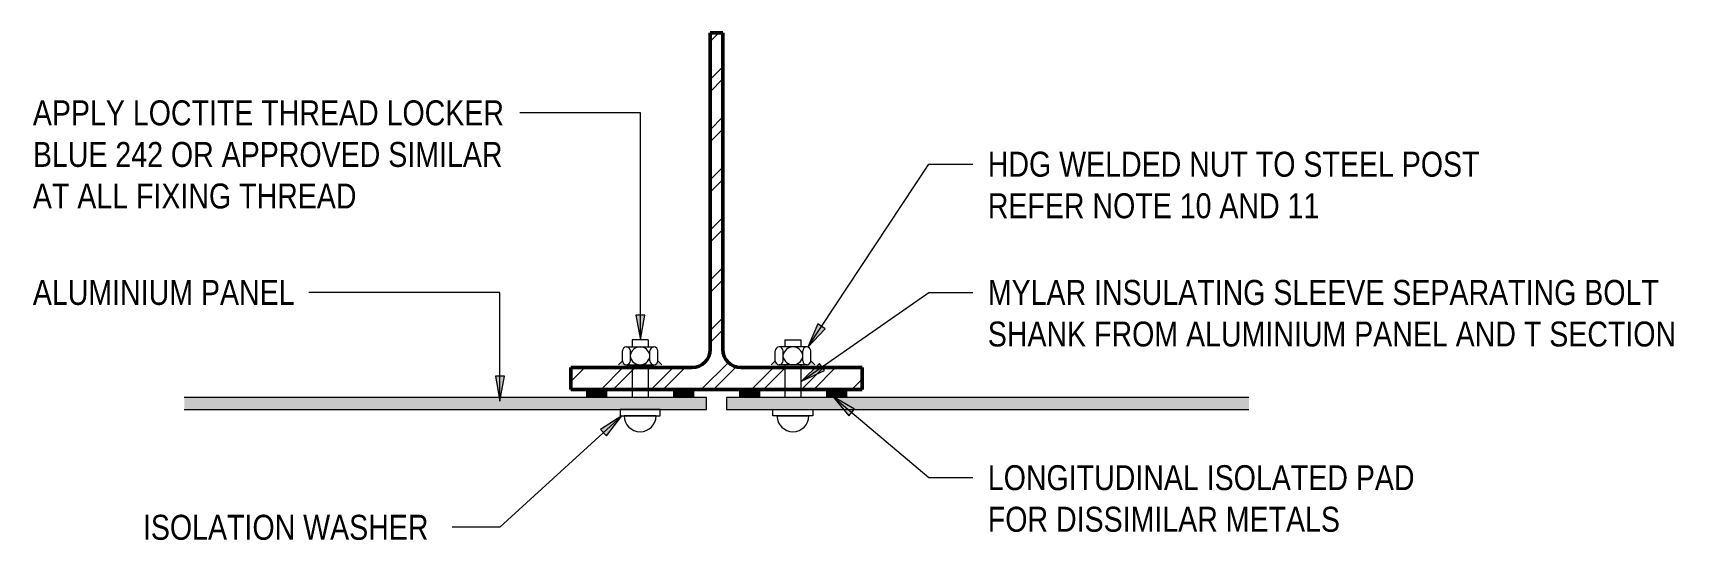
# Model space of a CAD drawing. Header units: metres. Extents: x 2.5 to 15.5, y -5.5 to 5.4.
# Drawn here: x 2.769 to 3.593, y 3.209 to 3.463 of the extents above; entities that cross this region are included whole.
import ezdxf

# ---------------------------------------------------------------- set-up
doc = ezdxf.new("R2010")
doc.units = ezdxf.units.M
for name, color, linetype, lineweight in [('A-DETL', 7, 'Continuous', 13), ('A-DETL-GENF', 7, 'Continuous', 9), ('G-ANNO-TEXT', 7, 'Continuous', 9)]:
    doc.layers.add(name, color=color, linetype=linetype, lineweight=lineweight)
doc.styles.add('Arial Narrow_2', font='ARIALN.TTF', dxfattribs={"height": 0.0125})

msp = doc.modelspace()

# ---------------------------------------------------------------- hatches: boundary and pattern name
at = {"layer": 'A-DETL-GENF'}
h = msp.add_hatch(dxfattribs=at)
h.set_pattern_fill('FP_1', color=256, style=0, pattern_type=2)
h.set_pattern_definition([(45, (-7.32098, 0), (-0.012572359, 0.012572359), []), (45, (-7.32098, 0.01905), (-0.012572359, 0.012572359), [])])
h.paths.add_polyline_path([(3.1849326, 3.2841674), (3.1849326, 3.2951674), (3.1241326, 3.2951674), (3.1218032, 3.295474), (3.1196326, 3.2963731), (3.1177686, 3.2978034), (3.1163384, 3.2996674), (3.1154393, 3.301838), (3.1151326, 3.3041674), (3.1151326, 3.4628825), (3.1087326, 3.4628825), (3.1087326, 3.3041674), (3.1084259, 3.301838), (3.1075268, 3.2996674), (3.1060966, 3.2978034), (3.1042326, 3.2963731), (3.102062, 3.295474), (3.0997326, 3.2951674), (3.0389326, 3.2951674), (3.0389326, 3.2841674)])
h = msp.add_hatch(color=256, dxfattribs=at)
h.paths.add_polyline_path([(3.0667129, 3.2965736), (3.0661953, 3.2966418), (3.0657129, 3.2968416), (3.0652987, 3.2971594), (3.0649808, 3.2975736), (3.064781, 3.298056), (3.0647129, 3.2985736), (3.0627129, 3.2965736)])
h.paths.add_polyline_path([(3.0845171, 3.2965736), (3.0825171, 3.2985736), (3.082449, 3.298056), (3.0822492, 3.2975736), (3.0819313, 3.2971594), (3.0815171, 3.2968416), (3.0810348, 3.2966418), (3.0805171, 3.2965736)])
h = msp.add_hatch(color=256, dxfattribs=at)
h.paths.add_polyline_path([(3.1433481, 3.2965736), (3.1428304, 3.2966418), (3.1423481, 3.2968416), (3.1419339, 3.2971594), (3.141616, 3.2975736), (3.1414162, 3.298056), (3.1413481, 3.2985736), (3.1393481, 3.2965736)])
h.paths.add_polyline_path([(3.1611523, 3.2965736), (3.1591523, 3.2985736), (3.1590842, 3.298056), (3.1588844, 3.2975736), (3.1585665, 3.2971594), (3.1581523, 3.2968416), (3.15767, 3.2966418), (3.1571523, 3.2965736)])
at = {"layer": 'A-DETL-GENF', "true_color": 0xebebeb}
for points in [[(3.0567896, 3.2801674), (3.0567896, 3.2841674), (3.0467896, 3.2841674), (3.0467896, 3.2801674)], [(3.0997326, 3.2801674), (3.1004204, 3.2801674), (3.1004204, 3.2841674), (3.0904204, 3.2841674), (3.0904204, 3.2801674)], [(3.1234454, 3.2801674), (3.1334454, 3.2801674), (3.1334454, 3.2841284), (3.1234454, 3.2841284)], [(3.1770763, 3.2801674), (3.1770763, 3.2841284), (3.1670763, 3.2841284), (3.1670763, 3.2801674)]]:
    msp.add_hatch(color=7, dxfattribs=at).paths.add_polyline_path(points)
at = {"layer": 'A-DETL-GENF', "true_color": 0xc0c0c0}
for points in [[(3.1069326, 3.2741674), (3.1069326, 3.2801674), (2.8449326, 3.2801674), (2.8449326, 3.2741674)], [(3.1169326, 3.2741674), (3.3789326, 3.2741674), (3.3789326, 3.2801674), (3.1169326, 3.2801674)]]:
    msp.add_hatch(color=9, dxfattribs=at).paths.add_polyline_path(points)
at = {"layer": 'G-ANNO-TEXT'}
for points in [[(3.0737229, 3.3090054), (3.075927, 3.3215054), (3.0715189, 3.3215054)], [(3.157749, 3.3054412), (3.1664895, 3.3146451), (3.1628144, 3.3170795)], [(3.1545833, 3.2883249), (3.1660997, 3.2936615), (3.16358, 3.2972785)], [(3.0033267, 3.2783395), (3.0055308, 3.2908395), (3.0011226, 3.2908395)], [(3.1701985, 3.2807116), (3.1783306, 3.2709661), (3.1811733, 3.2743351)], [(3.0645059, 3.2709517), (3.0537862, 3.2641549), (3.0567574, 3.2608984)]]:
    msp.add_hatch(color=256, dxfattribs=at).paths.add_polyline_path(points)

# ---------------------------------------------------------------- linework, layer by layer
at = {"layer": 'A-DETL', "lineweight": 50}
for p, q in [((3.1087326, 3.4628825), (3.1087326, 3.3041674)), ((3.1151326, 3.4628825), (3.1087326, 3.4628825)), ((3.1151326, 3.3041674), (3.1151326, 3.4628825)), ((3.0997326, 3.2951674), (3.0389326, 3.2951674)), ((3.0389326, 3.2951674), (3.0389326, 3.2841674)), ((3.1849326, 3.2951674), (3.1241326, 3.2951674)), ((3.1849326, 3.2841674), (3.1849326, 3.2951674)), ((3.0389326, 3.2841674), (3.1849326, 3.2841674))]:
    msp.add_line(p, q, dxfattribs=at)
at = {"layer": 'A-DETL', "lineweight": 9}
for p, q in [((3.0667129, 3.3055046), (3.0805171, 3.3055046)), ((3.0667129, 3.3055046), (3.0805171, 3.3055046)), ((3.0667129, 3.3055046), (3.0805171, 3.3055046)), ((3.0695943, 3.3090189), (3.0695961, 3.3055046)), ((3.077615, 3.3090148), (3.0695943, 3.3090189)), ((3.077615, 3.3090148), (3.077615, 3.3055046)), ((3.1571523, 3.3055046), (3.1433481, 3.3055046)), ((3.1571523, 3.3055046), (3.1433481, 3.3055046)), ((3.1571523, 3.3055046), (3.1433481, 3.3055046)), ((3.1462502, 3.3090148), (3.1542709, 3.3090189)), ((3.1462502, 3.3090148), (3.1462502, 3.3055046)), ((3.1542709, 3.3090189), (3.1542691, 3.3055046)), ((3.0647129, 3.2985736), (3.0627129, 3.2965736)), ((3.0647129, 3.2985736), (3.0647129, 3.3035046)), ((3.0687129, 3.2985736), (3.0687129, 3.3035046)), ((3.0785171, 3.2985736), (3.0785171, 3.3035046)), ((3.0825171, 3.2985736), (3.0825171, 3.3035046)), ((3.0825171, 3.2985736), (3.0845171, 3.2965736)), ((3.1413481, 3.2985736), (3.1393481, 3.2965736)), ((3.1413481, 3.2985736), (3.1413481, 3.3035046)), ((3.1453481, 3.2985736), (3.1453481, 3.3035046)), ((3.1551523, 3.2985736), (3.1551523, 3.3035046)), ((3.1591523, 3.2985736), (3.1591523, 3.3035046)), ((3.1591523, 3.2985736), (3.1611523, 3.2965736)), ((3.0667129, 3.2965736), (3.0805171, 3.2965736)), ((3.0696014, 3.2965736), (3.0696097, 3.2801674)), ((3.077615, 3.2965736), (3.077615, 3.2801674)), ((3.1571523, 3.2965736), (3.1433481, 3.2965736)), ((3.1462502, 3.2965736), (3.1462502, 3.2801674)), ((3.1542638, 3.2965736), (3.1542555, 3.2801674)), ((3.0467896, 3.2841674), (3.0467896, 3.2801674)), ((3.0567896, 3.2841674), (3.0567896, 3.2801674)), ((3.0904204, 3.2841674), (3.0904204, 3.2801674)), ((3.1004204, 3.2841674), (3.1004204, 3.2801674)), ((3.1234454, 3.2841284), (3.1234454, 3.2801674)), ((3.1334454, 3.2841284), (3.1334454, 3.2801674)), ((3.1670763, 3.2841284), (3.1670763, 3.2801674)), ((3.1770763, 3.2841284), (3.1770763, 3.2801674)), ((3.1069326, 3.2801674), (2.8449326, 3.2801674)), ((2.8449326, 3.2741674), (3.1069326, 3.2741674)), ((3.0636428, 3.2741674), (3.0636428, 3.2709568)), ((3.0836428, 3.2741674), (3.0636428, 3.2741674)), ((3.0836428, 3.2709568), (3.0836428, 3.2741674)), ((3.1069326, 3.2741674), (3.1069326, 3.2801674)), ((3.3789326, 3.2801674), (3.1169326, 3.2801674)), ((3.1169326, 3.2801674), (3.1169326, 3.2741674)), ((3.1169326, 3.2741674), (3.3789326, 3.2741674)), ((3.1402224, 3.2741674), (3.1602224, 3.2741674)), ((3.1402224, 3.2709568), (3.1402224, 3.2741674)), ((3.1602224, 3.2741674), (3.1602224, 3.2709568)), ((3.0636428, 3.2709568), (3.0836428, 3.2709568)), ((3.0816146, 3.2709662), (3.0656154, 3.2709581)), ((3.1602224, 3.2709568), (3.1402224, 3.2709568)), ((3.1422506, 3.2709662), (3.1582498, 3.2709581))]:
    msp.add_line(p, q, dxfattribs=at)
for centre, radius, start, end in [((3.0667129, 3.3035046), 0.002, 0, 180), ((3.073615, 3.3005046), 0.005, 11.3556156, 168.6443844), ((3.0805171, 3.3035046), 0.002, 0, 180), ((3.1433481, 3.3035046), 0.002, 0, 180), ((3.1502502, 3.3005046), 0.005, 11.3556156, 168.6443844), ((3.1571523, 3.3035046), 0.002, 0, 180), ((3.0667129, 3.2985736), 0.002, 180, 0), ((3.073615, 3.3015736), 0.005, 191.3556156, 348.6443844), ((3.0805171, 3.2985736), 0.002, 180, 0), ((3.1433481, 3.2985736), 0.002, 180, 0), ((3.1502502, 3.3015736), 0.005, 191.3556156, 348.6443844), ((3.1571523, 3.2985736), 0.002, 180, 0), ((3.073615, 3.2710424), 0.008, 180.6037199, 359.4544665), ((3.1502502, 3.2710424), 0.008, 180.5455335, 359.3962801)]:
    msp.add_arc(centre, radius, start, end, dxfattribs=at)
at = {"layer": 'A-DETL', "lineweight": 50}
for centre, start, end in [((3.0997326, 3.3041674), 270, 360), ((3.1241326, 3.3041674), 180, 270)]:
    msp.add_arc(centre, 0.009, start, end, dxfattribs=at)
at = {"layer": 'G-ANNO-TEXT'}
for p, q in [((3.0257544, 3.422818), (3.0133464, 3.422818)), ((3.0737229, 3.422818), (3.0257544, 3.422818)), ((3.0737229, 3.3090054), (3.0737229, 3.422818)), ((3.157749, 3.3054412), (3.2184521, 3.3970833)), ((3.2184521, 3.3970833), (3.2404946, 3.3970833)), ((2.9874602, 3.332818), (2.9075131, 3.332818)), ((3.0033267, 3.332818), (2.9874602, 3.332818)), ((3.0033267, 3.2783395), (3.0033267, 3.332818)), ((3.1545833, 3.2883249), (3.2184521, 3.332818)), ((3.2184521, 3.332818), (3.2404946, 3.332818)), ((3.075927, 3.3215054), (3.0715189, 3.3215054)), ((3.0715189, 3.3215054), (3.0737229, 3.3090054)), ((3.0737229, 3.3090054), (3.075927, 3.3215054)), ((3.1628144, 3.3170795), (3.157749, 3.3054412)), ((3.157749, 3.3054412), (3.1664895, 3.3146451)), ((3.1664895, 3.3146451), (3.1628144, 3.3170795)), ((3.16358, 3.2972785), (3.1545833, 3.2883249)), ((3.1660997, 3.2936615), (3.16358, 3.2972785)), ((3.0055308, 3.2908395), (3.0011226, 3.2908395)), ((3.0011226, 3.2908395), (3.0033267, 3.2783395)), ((3.0033267, 3.2783395), (3.0055308, 3.2908395)), ((3.1545833, 3.2883249), (3.1660997, 3.2936615)), ((3.1701985, 3.2807116), (3.1783306, 3.2709661)), ((3.1811733, 3.2743351), (3.1701985, 3.2807116)), ((3.1701985, 3.2807116), (3.2184521, 3.2399962)), ((3.1783306, 3.2709661), (3.1811733, 3.2743351)), ((3.0645059, 3.2709517), (3.0033267, 3.2151323)), ((3.0645059, 3.2709517), (3.0537862, 3.2641549)), ((3.0537862, 3.2641549), (3.0567574, 3.2608984)), ((3.0567574, 3.2608984), (3.0645059, 3.2709517)), ((3.2184521, 3.2399962), (3.2404946, 3.2399962)), ((2.9874602, 3.2151323), (2.9792604, 3.2151323)), ((3.0033267, 3.2151323), (2.9874602, 3.2151323))]:
    msp.add_line(p, q, dxfattribs=at)

# ---------------------------------------------------------------- texts
at = {"layer": 'G-ANNO-TEXT', "char_height": 0.0125, "attachment_point": 1, "style": 'Arial Narrow_2', "bg_fill": 3, "box_fill_scale": 1, "bg_fill_color": 256, "bg_fill_true_color": 13158600, "bg_fill_transparency": 0}
for s, insert in [('APPLY LOCTITE THREAD LOCKER', (2.7690444, 3.429068)), ('BLUE 242 OR APPROVED SIMILAR ', (2.7690444, 3.4082321)), ('HDG WELDED NUT TO STEEL POST', (3.2479946, 3.4033333)), ('AT ALL FIXING THREAD', (2.7690444, 3.3873961)), ('REFER NOTE 10 AND 11', (3.2479946, 3.3824973)), ('ALUMINIUM PANEL', (2.7690444, 3.339068)), ('MYLAR INSULATING SLEEVE SEPARATING BOLT ', (3.2479946, 3.339068)), ('SHANK FROM ALUMINIUM PANEL AND T SECTION', (3.2479946, 3.3182321)), ('LONGITUDINAL ISOLATED PAD', (3.2479946, 3.2462462)), ('FOR DISSIMILAR METALS ', (3.2479946, 3.2254103)), ('ISOLATION WASHER ', (2.8242552, 3.2213823))]:
    msp.add_mtext(s, dxfattribs=dict(at, insert=insert))

doc.saveas('drawing.dxf')
